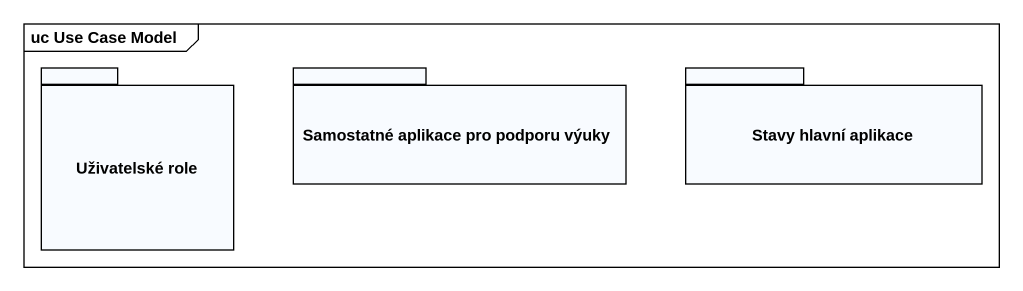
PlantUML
@startuml
mainframe uc Use Case Model
package "Uživatelské role" as Uživatelské_role {
}
package "Samostatné aplikace pro podporu výuky" as Samostatné_aplikace_pro {
}
package "Stavy hlavní aplikace" as Stavy_hlavní_aplikace {
}
@enduml
